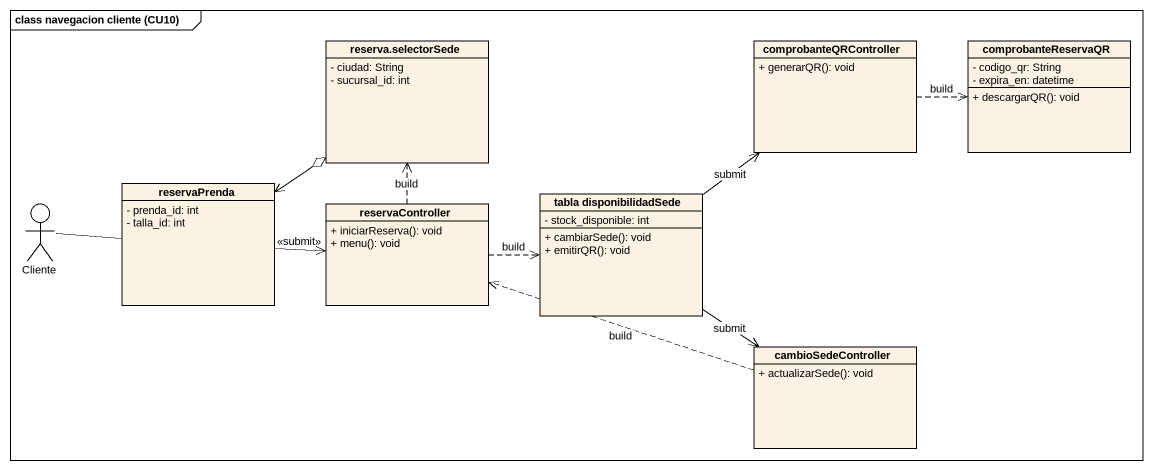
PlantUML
@startuml
mainframe class navegacion cliente (CU10)
allowmixing
hide circle
hide empty members
skinparam classAttributeIconSize 0
class "reserva.selectorSede" as reserva_selectorSede {
  - ciudad: String
  - sucursal_id: int
}
class comprobanteQRController {
  + generarQR(): void
}
class comprobanteReservaQR {
  - codigo_qr: String
  - expira_en: datetime
  + descargarQR(): void
}
actor Cliente
class reservaPrenda {
  - prenda_id: int
  - talla_id: int
}
class reservaController {
  + iniciarReserva(): void
  + menu(): void
}
class "tabla disponibilidadSede" as tabla_disponibilidadSede {
  - stock_disponible: int
  + cambiarSede(): void
  + emitirQR(): void
}
class cambioSedeController {
  + actualizarSede(): void
}
comprobanteQRController .right.> comprobanteReservaQR : build
Cliente -right- reservaPrenda
reservaPrenda <-up-o reserva_selectorSede
reservaPrenda -right-> reservaController : <<submit>>
reservaController .up.> reserva_selectorSede : build
reservaController .right.> tabla_disponibilidadSede : build
tabla_disponibilidadSede -up-> comprobanteQRController : submit
tabla_disponibilidadSede --> cambioSedeController : submit
cambioSedeController .left.> reservaController : build
@enduml
